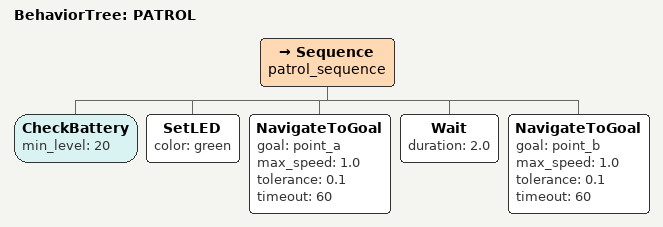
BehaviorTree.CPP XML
<?xml version="1.0"?>
<root BTCPP_format="3" main_tree_to_execute="PATROL">
    <BehaviorTree ID="PATROL">
        <Sequence name="patrol_sequence">
            <!-- 检查电量 -->
            <CheckBattery min_level="20"/>

            <!-- 设置状态灯 -->
            <SetLED color="green"/>

            <!-- 巡逻点A -->
            <NavigateToGoal
                goal="point_a"
                max_speed="1.0"
                tolerance="0.1"
                timeout="60"/>

            <!-- 等待 -->
            <Wait duration="2.0"/>

            <!-- 巡逻点B -->
            <NavigateToGoal
                goal="point_b"
                max_speed="1.0"
                tolerance="0.1"
                timeout="60"/>
        </Sequence>
    </BehaviorTree>
</root>
